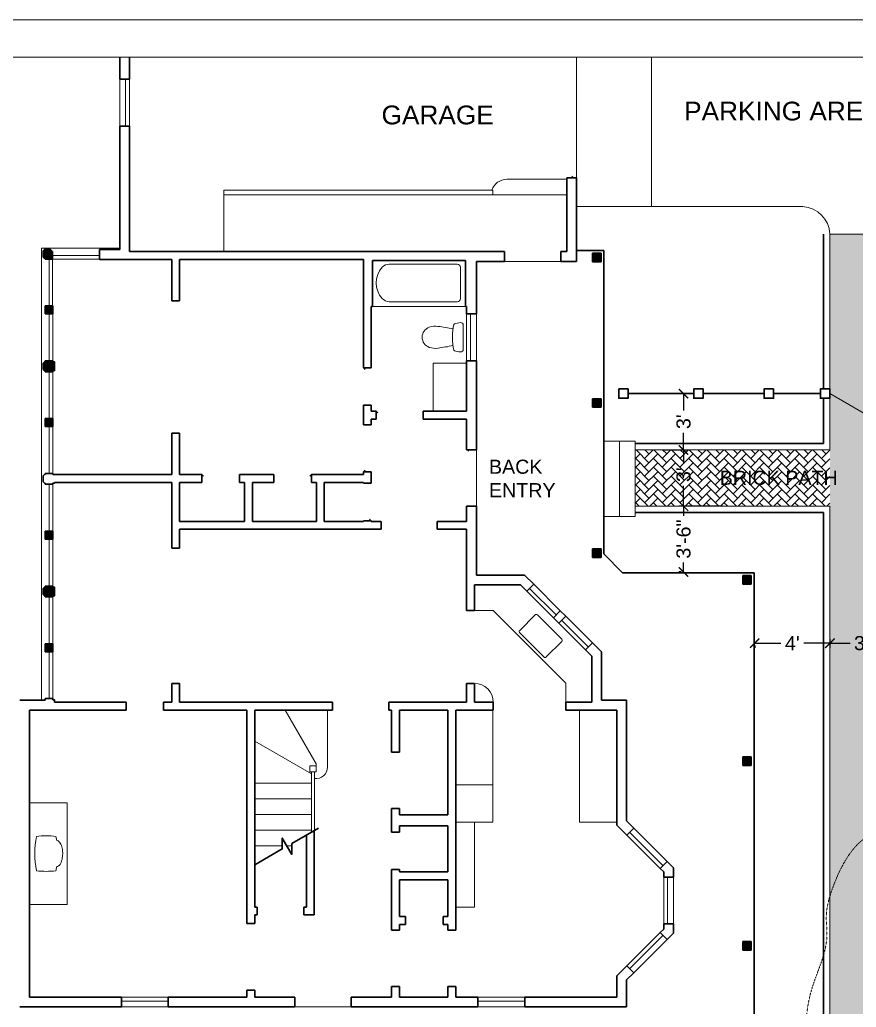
# Model space of a CAD drawing. Header units: inches. Extents: x -4969 to 16721, y 2489 to 24693.
# Drawn here: x 15643 to 16177, y 18424 to 19056 of the extents above; entities that cross this region are included whole.
import ezdxf

# ---------------------------------------------------------------- set-up
doc = ezdxf.new("R2010")
doc.units = ezdxf.units.IN
doc.header["$MEASUREMENT"] = 0
doc.linetypes.add('DASHED', pattern=[0.75, 0.5, -0.25])
doc.linetypes.add('HIDDEN2', pattern=[0.1875, 0.125, -0.0625])
doc.layers.get('0').update_dxf_attribs({"lineweight": 5})
doc.layers.add('0-NPLT', color=1, linetype='Continuous', plot=False)
for name, color, linetype, lineweight in [('1', 1, 'Continuous', 9), ('2', 6, 'Continuous', 20), ('3', 3, 'Continuous', 30), ('A-DIMSx', 7, 'Continuous', 9), ('A-FILL', 7, 'Continuous', 9), ('A-TEXT', 7, 'Continuous', 20), ('L-PLNT', 7, 'Continuous', 20)]:
    doc.layers.add(name, color=color, linetype=linetype, lineweight=lineweight)
doc.styles.get("Standard").update_dxf_attribs({"font": 'Arial.ttf'})
doc.dimstyles.get("Standard").update_dxf_attribs({"dimtxt": 3, "dimasz": 2, "dimexe": 0.03125, "dimexo": 0.0625, "dimgap": 0.03125, "dimtad": 0, "dimtoh": 1, "dimdec": 4, "dimlfac": 0.99985, "dimzin": 0, "dimdsep": 46, "dimlunit": 4, "dimtxsty": 'Standard', "dimblk": 'ARCHTICK', "dimblk1": 'ARCHTICK', "dimblk2": 'ARCHTICK', "dimcen": 0.09, "dimclrt": 256, "dimadec": 0, "dimazin": 0, "dimtfac": 1, "dimtdec": 4, "dimtofl": 0, "dimtmove": 0, "dimatfit": 3, "dimfxl": 1, "dimtolj": 1, "dimtzin": 0, "dimarcsym": 0})
pattern_1 = [(45, (14173.85073, 11172.5597), (-0.0589255654, 0.0589255654), [])]
pattern_2 = [(45, (8269.5746, 0), (4e-16, 5.65685425), [12, -4]), (135, (8272.403, 2.8284), (4e-16, 5.65685425), [12, -4])]

# ---------------------------------------------------------------- blocks, each defined once
blk = doc.blocks.new('_ArchTick')
at = {"color": 0, "linetype": 'ByBlock', "lineweight": 0, "const_width": 0.15}
blk.add_lwpolyline([(-0.5, -0.5), (0.5, 0.5)], dxfattribs=at)
blk = doc.blocks.new('*D729')
at = {"layer": 'A-DIMSx', "color": 0, "lineweight": -2, "ltscale": 0.25, "transparency": 16777216}
for p, q in [((16053.37, 18780.54), (16070.04, 18780.54)), ((16067.04, 18780.54), (16067.04, 18771.81)), ((16067.04, 18744.54), (16067.04, 18757.53)), ((16092, 18744.54), (16064.04, 18744.54))]:
    blk.add_line(p, q, dxfattribs=at)
at = {"layer": 'Defpoints', "color": 0, "ltscale": 0.25, "transparency": 16777216}
for p in [(16050.37, 18780.54), (16067.04, 18744.54), (16095, 18744.54)]:
    blk.add_point(p, dxfattribs=at)
at = {"layer": 'A-DIMSx', "color": 0, "lineweight": -2, "ltscale": 0.25, "transparency": 16777216, "xscale": 6, "yscale": 6, "zscale": 6}
for p, rotation in [((16067.04, 18780.54), 90), ((16067.04, 18744.54), 270)]:
    blk.add_blockref('_ArchTick', p, dxfattribs=dict(at, rotation=rotation))
at = {"layer": 'A-DIMSx', "ltscale": 0.25, "transparency": 16777216, "insert": (16067.04, 18764.67), "char_height": 9, "attachment_point": 5, "rotation": 90}
blk.add_mtext("\\A1;3'", dxfattribs=at)
blk = doc.blocks.new('*D727')
at = {"layer": 'A-DIMSx', "color": 0, "lineweight": -2, "ltscale": 0.25, "transparency": 16777216}
for p, q in [((16070.55, 18816.54), (16064.04, 18816.54)), ((16067.04, 18816.54), (16067.04, 18805.68)), ((16067.04, 18780.54), (16067.04, 18791.41)), ((16053.37, 18780.54), (16070.04, 18780.54))]:
    blk.add_line(p, q, dxfattribs=at)
at = {"layer": 'Defpoints', "color": 0, "ltscale": 0.25, "transparency": 16777216}
for p in [(16067.04, 18816.54), (16073.55, 18816.54), (16050.37, 18780.54)]:
    blk.add_point(p, dxfattribs=at)
at = {"layer": 'A-DIMSx', "color": 0, "lineweight": -2, "ltscale": 0.25, "transparency": 16777216, "xscale": 6, "yscale": 6, "zscale": 6}
for p, rotation in [((16067.04, 18816.54), 90), ((16067.04, 18780.54), 270)]:
    blk.add_blockref('_ArchTick', p, dxfattribs=dict(at, rotation=rotation))
at = {"layer": 'A-DIMSx', "ltscale": 0.25, "transparency": 16777216, "insert": (16067.04, 18798.54), "char_height": 9, "attachment_point": 5, "rotation": 90}
blk.add_mtext("\\A1;3'", dxfattribs=at)
blk = doc.blocks.new('*D737')
at = {"layer": 'A-DIMSx', "color": 0, "lineweight": -2, "ltscale": 0.25, "transparency": 16777216}
for p, q in [((16092, 18744.54), (16064.04, 18744.54)), ((16067.04, 18744.54), (16067.04, 18738.5)), ((16067.04, 18702.54), (16067.04, 18708.58)), ((16065.54, 18702.54), (16064.04, 18702.54))]:
    blk.add_line(p, q, dxfattribs=at)
at = {"layer": 'Defpoints', "color": 0, "ltscale": 0.25, "transparency": 16777216}
for p in [(16095, 18744.54), (16067.04, 18702.54), (16068.54, 18702.54)]:
    blk.add_point(p, dxfattribs=at)
at = {"layer": 'A-DIMSx', "color": 0, "lineweight": -2, "ltscale": 0.25, "transparency": 16777216, "xscale": 6, "yscale": 6, "zscale": 6}
for p, rotation in [((16067.04, 18744.54), 90), ((16067.04, 18702.54), 270)]:
    blk.add_blockref('_ArchTick', p, dxfattribs=dict(at, rotation=rotation))
at = {"layer": 'A-DIMSx', "ltscale": 0.25, "transparency": 16777216, "insert": (16067.04, 18723.54), "char_height": 9, "attachment_point": 5, "rotation": 90}
blk.add_mtext('\\A1;3\'-6"', dxfattribs=at)
blk = doc.blocks.new('*D739')
at = {"layer": 'A-DIMSx', "color": 0, "lineweight": -2, "ltscale": 0.25, "transparency": 16777216}
for p, q in [((16160.58, 18659.6), (16160.58, 18654)), ((16196.58, 18654.67), (16196.58, 18660)), ((16160.58, 18657), (16173.57, 18657)), ((16196.58, 18657), (16187.84, 18657))]:
    blk.add_line(p, q, dxfattribs=at)
at = {"layer": 'Defpoints', "color": 0, "ltscale": 0.25, "transparency": 16777216}
for p in [(16160.58, 18662.6), (16160.58, 18657), (16196.58, 18651.67)]:
    blk.add_point(p, dxfattribs=at)
at = {"layer": 'A-DIMSx', "color": 0, "lineweight": -2, "ltscale": 0.25, "transparency": 16777216, "xscale": 6, "yscale": 6, "zscale": 6, "rotation": 180}
blk.add_blockref('_ArchTick', (16160.58, 18657), dxfattribs=at)
at = {"layer": 'A-DIMSx', "color": 0, "lineweight": -2, "ltscale": 0.25, "transparency": 16777216, "xscale": 6, "yscale": 6, "zscale": 6}
blk.add_blockref('_ArchTick', (16196.58, 18657), dxfattribs=at)
at = {"layer": 'A-DIMSx', "ltscale": 0.25, "transparency": 16777216, "insert": (16180.71, 18657), "char_height": 9, "attachment_point": 5}
blk.add_mtext("\\A1;3'", dxfattribs=at)
blk = doc.blocks.new('*D738')
at = {"layer": 'A-DIMSx', "color": 0, "lineweight": -2, "ltscale": 0.25, "transparency": 16777216}
for p, q in [((16160.58, 18659.6), (16160.58, 18654)), ((16112.58, 18657), (16129.26, 18657)), ((16112.58, 18655.51), (16112.58, 18654)), ((16160.58, 18657), (16143.9, 18657))]:
    blk.add_line(p, q, dxfattribs=at)
at = {"layer": 'Defpoints', "color": 0, "ltscale": 0.25, "transparency": 16777216}
for p in [(16160.58, 18662.6), (16112.58, 18658.51), (16112.58, 18657)]:
    blk.add_point(p, dxfattribs=at)
at = {"layer": 'A-DIMSx', "color": 0, "lineweight": -2, "ltscale": 0.25, "transparency": 16777216, "xscale": 6, "yscale": 6, "zscale": 6, "rotation": 180}
blk.add_blockref('_ArchTick', (16112.58, 18657), dxfattribs=at)
at = {"layer": 'A-DIMSx', "color": 0, "lineweight": -2, "ltscale": 0.25, "transparency": 16777216, "xscale": 6, "yscale": 6, "zscale": 6}
blk.add_blockref('_ArchTick', (16160.58, 18657), dxfattribs=at)
at = {"layer": 'A-DIMSx', "ltscale": 0.25, "transparency": 16777216, "insert": (16136.58, 18657), "char_height": 9, "attachment_point": 5}
blk.add_mtext("\\A1;4'", dxfattribs=at)
blk = doc.blocks.new('BORDER 11X17')
at = {"layer": '0-NPLT', "lineweight": 9, "ltscale": 0.1}
blk.add_lwpolyline([(29864.74, -10461.77), (29048.74, -10461.77), (29048.74, -10989.77), (29864.74, -10989.77), (29864.74, -10461.77)], dxfattribs=at)
blk.add_lwpolyline([(29792.74, -10473.77), (29078.74, -10473.77), (29078.74, -10977.77), (29792.74, -10977.77)], close=True, dxfattribs=at)

msp = doc.modelspace()

# ---------------------------------------------------------------- hatches: boundary and pattern name
at = {"layer": '1', "ltscale": 0.25}
h = msp.add_hatch(dxfattribs=at)
h.set_pattern_fill('AR-HBONE', color=256, style=0)
h.set_pattern_definition(pattern_2)
h.paths.add_polyline_path([(16196.5869166, 18825.542813), (16196.5869166, 18831.542813), (16196.5869166, 18918.542813), (16160.5869166, 18918.542813), (16160.5869166, 18831.542813), (16160.5869166, 18825.542813), (16160.5869166, 18780.542813), (16160.5869166, 18744.542813), (16160.5869166, 18294.542813), (15866.0819205, 18294.542813), (15866.0819205, 18322.6678125), (15806.0819205, 18322.6678125), (15806.0819205, 18258.542813), (16196.5869166, 18258.542813), (16196.5869166, 18504.542813), (16197.5869166, 18504.542813), (16197.5869166, 18540.542813), (16196.5869166, 18540.542813)])
h = msp.add_hatch(dxfattribs=at)
h.set_pattern_fill('AR-HBONE', color=256, style=0)
h.set_pattern_definition(pattern_2)
h.paths.add_polyline_path([(16160.5869166, 18780.542813), (16036.0819215, 18780.542813), (16036.0819215, 18744.542813), (16160.5869166, 18744.542813)])
at = {"layer": 'A-FILL', "ltscale": 0.25}
h = msp.add_hatch(dxfattribs=at)
h.set_pattern_fill('ANSI31', color=256, scale=0.666667)
h.set_pattern_definition(pattern_1)
h.paths.add_polyline_path([(15663.8319197, 18872.5428153), (15658.8319196, 18872.5428153), (15658.8319196, 18870.0428153), (15658.8319196, 18867.5428153), (15663.8319197, 18867.5428153), (15663.8319197, 18870.0428153)])
h.paths.add_polyline_path([(15663.5819197, 18907.2928155), (15663.0819197, 18907.2928155), (15663.0819197, 18907.7928154), (15662.3319197, 18908.5428154), (15658.3319197, 18908.5428154), (15657.5819197, 18907.7928154), (15657.5819197, 18907.2928155), (15657.5819197, 18903.7928154), (15658.3319197, 18903.0428154), (15658.8319196, 18903.0428154), (15658.8319196, 18902.5428155), (15663.5819197, 18902.5428154)])
h.paths.add_polyline_path([(15664.8319198, 18834.0428151), (15664.8319198, 18836.7913325), (15663.8319197, 18836.7928151), (15663.8319197, 18837.5428151), (15658.8319196, 18837.5428151), (15658.8319196, 18836.7928151), (15658.3319197, 18836.7928151), (15657.5819197, 18836.0428151), (15657.5819197, 18834.0428151), (15657.5819197, 18832.0428151), (15658.3319197, 18831.2928151), (15658.8319196, 18831.2928151), (15658.8319196, 18830.5428151), (15663.8319197, 18830.5428151), (15663.8319197, 18831.2928151), (15664.8319198, 18831.2942977)])
h.paths.add_polyline_path([(15663.8319197, 18798.0428149), (15663.8319197, 18800.5428149), (15658.8319196, 18800.5428149), (15658.8319196, 18798.0428149), (15658.8319196, 18795.5428149), (15663.8319197, 18795.5428149)])
h.paths.add_polyline_path([(15663.8319197, 18726.0428145), (15663.8319197, 18728.5428146), (15658.8319196, 18728.5428145), (15658.8319197, 18726.0428145), (15658.8319196, 18723.5428145), (15663.8319197, 18723.5428145)])
h.paths.add_polyline_path([(15664.8319198, 18692.7913318), (15663.8319197, 18692.7928144), (15663.8319197, 18693.5428144), (15658.8319196, 18693.5428144), (15658.8319196, 18692.7928144), (15658.3319197, 18692.7928144), (15657.5819197, 18692.0428144), (15657.5819197, 18690.0428143), (15657.5819197, 18688.0428143), (15658.3319197, 18687.2928143), (15658.8319196, 18687.2928143), (15658.8319196, 18686.5428143), (15663.8319197, 18686.5428143), (15663.8319197, 18687.2928143), (15664.8319198, 18687.2942969), (15664.8319198, 18690.0428143)])
h.paths.add_polyline_path([(15663.8319197, 18656.5428142), (15658.8319196, 18656.5428142), (15658.8319196, 18654.0428142), (15658.8319196, 18651.5428141), (15663.8319197, 18651.5428141), (15663.8319197, 18654.0428142)])
h = msp.add_hatch(dxfattribs=at)
h.set_pattern_fill('ANSI31', color=256, scale=0.666667)
h.set_pattern_definition(pattern_1)
h.paths.add_polyline_path([(16110.3319219, 18350.2928126), (16104.8319219, 18350.2928126), (16104.8319219, 18344.7928126), (16110.3319219, 18344.7928126)])
h.paths.add_polyline_path([(16110.3319219, 18466.2928132), (16104.8319219, 18466.2928132), (16104.8319219, 18460.7928132), (16110.3319219, 18460.7928132)])
h.paths.add_polyline_path([(16110.3319219, 18700.2928153), (16104.8319219, 18700.2928153), (16104.8319219, 18694.7928152), (16110.3319219, 18694.7928152)])
h.paths.add_polyline_path([(16110.3319219, 18584.2928147), (16104.8319219, 18584.2928147), (16104.8319219, 18578.7928147), (16110.3319219, 18578.7928147)])
h.paths.add_polyline_path([(16014.3319214, 18717.2928145), (16008.8319214, 18717.2928145), (16008.8319214, 18711.7928144), (16014.3319214, 18711.7928144)])
h.paths.add_polyline_path([(16014.3319214, 18906.2928154), (16008.8319214, 18906.2928154), (16008.8319214, 18900.7928154), (16014.3319214, 18900.7928154)])
h.paths.add_polyline_path([(16014.3319214, 18813.2928149), (16008.8319214, 18813.2928149), (16008.8319214, 18807.7928149), (16014.3319214, 18807.7928149)])

# ---------------------------------------------------------------- linework, layer by layer
at = {"layer": '0-NPLT', "lineweight": 9, "ltscale": 0.1}
msp.add_lwpolyline([(16577.3246808, 19031.5008975), (15149.3246808, 19031.5008975), (15149.3246808, 18023.5008975), (16577.3246808, 18023.5008975)], close=True, dxfattribs=at)
at = {"layer": '1', "ltscale": 0.1}
for p, q in [((15998.5819213, 18954.5428157), (15998.5819213, 19031.5008975)), ((16046.5819213, 18936.1353412), (16046.5819213, 19031.5008975)), ((15706.5819199, 18987.5428158), (15706.5819199, 19017.542816)), ((15710.3060093, 18987.5428158), (15710.3060093, 19017.542816)), ((15712.8319199, 18987.5428158), (15712.8319199, 19017.542816)), ((15954.0819211, 18953.5428156), (15992.3319213, 18953.5428156)), ((15773.0819202, 18946.5428156), (15773.0819202, 18907.2928154)), ((15773.0819202, 18946.5428156), (15945.0819211, 18946.5428156)), ((15773.0819202, 18943.5428156), (15939.0819211, 18943.5428156)), ((15773.0819202, 18943.5428156), (15939.0819211, 18943.5428156)), ((15929.081921, 18943.5428156), (15992.3319213, 18943.5428156)), ((15945.0819211, 18946.5428156), (15945.0819211, 18943.5428156)), ((15656.5819196, 18869.0428153), (15656.5819197, 18909.5428154)), ((15706.5819199, 18909.5428155), (15656.5819197, 18909.5428154)), ((15693.5819198, 18904.8187261), (15663.5819197, 18904.8187261)), ((15661.306009, 18872.5428153), (15661.3060091, 18902.5428154)), ((15693.5819198, 18902.5428155), (15663.5819197, 18902.5428154)), ((15663.5819197, 18902.5428154), (15663.5819197, 18872.5428153)), ((15988.5819213, 18901.0428154), (15952.5819211, 18901.0428154)), ((15656.5819196, 18870.0428153), (15656.5819197, 18834.0428151)), ((15661.306009, 18867.5428153), (15661.3060091, 18837.5428151)), ((15663.8319197, 18867.5428153), (15663.8319197, 18837.5428151)), ((15656.5819196, 18798.0428149), (15656.5819197, 18834.0428151)), ((15661.306009, 18800.5428149), (15661.3060091, 18830.5428151)), ((15663.8319197, 18800.5428149), (15663.8319197, 18830.5428151)), ((15656.5819196, 18798.0428149), (15656.5819197, 18762.0428147)), ((15661.306009, 18795.5428149), (15661.3060091, 18765.5428147)), ((15663.8319197, 18795.5428149), (15663.8319197, 18765.5428147)), ((15934.581921, 18780.5428148), (15934.5819211, 18744.5428146)), ((15656.5819196, 18726.0428145), (15656.5819196, 18762.0428147)), ((15661.306009, 18728.5428145), (15661.306009, 18758.5428147)), ((15663.8319197, 18728.5428145), (15663.8319197, 18758.5428147)), ((15656.5819196, 18726.0428145), (15656.5819197, 18690.0428143)), ((15661.306009, 18723.5428145), (15661.3060091, 18693.5428144)), ((15663.8319197, 18723.5428145), (15663.8319197, 18693.5428144)), ((15656.5819196, 18654.0428142), (15656.5819197, 18690.0428143)), ((15661.306009, 18656.5428142), (15661.3060091, 18686.5428143)), ((15663.8319197, 18656.5428142), (15663.8319197, 18686.5428143)), ((15656.5819196, 18654.0428141), (15656.5819197, 18620.542814)), ((15661.306009, 18651.5428141), (15661.3060091, 18621.542814)), ((15663.8319197, 18651.5428141), (15663.8319197, 18621.542814)), ((15672.8319197, 18555.0428137), (15648.8319196, 18555.0428137)), ((15672.8319197, 18522.5428135), (15672.8319197, 18555.0428137)), ((16056.4606013, 18517.4925609), (16035.2473978, 18538.7057645)), ((16052.0411839, 18513.0731435), (16030.8279803, 18534.2863471)), ((16053.8272724, 18514.8592321), (16032.6140689, 18536.0724356)), ((15672.8319197, 18522.5428135), (15672.8319197, 18490.0428133)), ((16054.3319216, 18507.5428134), (16054.3319216, 18477.5428133)), ((16056.8578323, 18507.5428134), (16056.8578323, 18477.5428133)), ((16060.5819217, 18507.5428134), (16060.5819217, 18477.5428133)), ((15672.8319197, 18490.0428133), (15648.8319196, 18490.0428133)), ((16052.0411839, 18472.0124832), (16030.8279803, 18450.7992796)), ((16053.8272724, 18470.2263946), (16032.6140689, 18449.0131911)), ((16056.4606013, 18467.5930657), (16035.2473978, 18446.3798622)), ((15707.5819199, 18430.792813), (15737.58192, 18430.792813)), ((15935.581921, 18430.792813), (15965.5819212, 18430.792813)), ((15707.5819199, 18424.542813), (15737.5819201, 18424.542813)), ((15935.581921, 18424.542813), (15965.5819212, 18424.542813))]:
    msp.add_line(p, q, dxfattribs=at)
at = {"layer": '1'}
for p, q in [((15996.5819213, 18954.5428157), (15995.5212612, 18955.6034758)), ((16160.5869166, 18819.542813), (16160.5869166, 18918.542813)), ((15862.3319207, 18833.042815), (15863.3925808, 18831.9821549)), ((16160.5869166, 18813.542813), (16160.5869166, 18780.542813)), ((15870.5819207, 18805.2928149), (15871.6425809, 18804.2321547)), ((16036.0819215, 18780.542813), (16160.5869166, 18780.542813)), ((15862.3319207, 18766.5428147), (15863.3925808, 18767.6034749)), ((15759.0819202, 18764.7928147), (15760.1425803, 18763.7321545)), ((15829.0819205, 18764.7928147), (15828.0212603, 18763.7321545)), ((16036.0819215, 18744.542813), (16160.5869166, 18744.542813)), ((16160.5869166, 18744.542813), (16160.5869166, 18294.542813)), ((15867.3319207, 18735.2928146), (15866.2712605, 18736.3534747)), ((15983.8089505, 18673.3053774), (15966.8383877, 18690.2759402)), ((15985.5950391, 18675.0914659), (15968.6244762, 18692.0620288)), ((15988.2283679, 18677.7247948), (15971.2578051, 18694.6953576)), ((15972.1416886, 18675.0731443), (15962.2421936, 18665.1736494)), ((15973.5578509, 18675.0711956), (15989.1103026, 18659.5187438)), ((16006.1011358, 18654.5853692), (15989.130573, 18671.555932)), ((16008.7344647, 18657.218698), (15991.7639018, 18674.1892609)), ((16004.3150473, 18652.7992806), (15987.3444844, 18669.7698435)), ((15977.9049203, 18648.096709), (15962.1358161, 18663.8658133)), ((15989.1122514, 18658.1025815), (15979.2127564, 18648.2030865)), ((15832.0819205, 18579.8572021), (15812.2005107, 18614.292814)), ((15839.3245612, 18577.7048853), (15839.3245612, 18614.292814)), ((15945.0819211, 18614.292814), (15945.0819211, 18566.5428137)), ((16000.5819214, 18542.5428136), (16000.5819214, 18614.292814)), ((15829.0819205, 18573.4622446), (15792.8319203, 18594.3911919)), ((15832.0819205, 18578.7048853), (15832.0819205, 18579.8572021)), ((15829.0819205, 18574.7048852), (15829.0819205, 18536.3868666)), ((15831.0819205, 18574.7048852), (15831.0819205, 18537.5415671)), ((15829.0819205, 18567.4622445), (15792.8319203, 18567.4622445)), ((15945.0819211, 18566.5428137), (15921.081921, 18566.5428137)), ((15945.0819211, 18566.5428137), (15945.0819211, 18542.5428136)), ((15829.0819205, 18557.4622445), (15792.8319203, 18557.4622445)), ((15829.0819205, 18547.4622444), (15792.8319203, 18547.4622444)), ((15945.0819211, 18542.5428136), (15921.081921, 18542.5428136)), ((15933.331921, 18542.2928136), (15933.331921, 18488.2928133)), ((16024.5819215, 18542.5428136), (16000.5819214, 18542.5428136)), ((15792.8319203, 18537.4622444), (15829.0819205, 18537.4622444)), ((15792.8319203, 18527.4622443), (15810.4731181, 18527.4622443)), ((15813.3092347, 18527.4622443), (15816.4731181, 18527.4622443)), ((15921.331921, 18488.2928133), (15933.331921, 18488.2928133)), ((15737.58192, 18428.2669024), (15707.5819199, 18428.2669024)), ((15935.581921, 18428.2669024), (15965.5819212, 18428.2669024))]:
    msp.add_line(p, q, dxfattribs=at)
at = {"layer": '1', "linetype": 'Continuous'}
for p, q in [((15922.331921, 18899.2928154), (15878.8056526, 18899.2928154)), ((15924.331921, 18877.2928153), (15924.331921, 18897.2928154)), ((15922.331921, 18875.2928153), (15878.8056526, 18875.2928153)), ((15868.0819207, 18872.2928152), (15927.581921, 18872.2928152)), ((15928.331921, 18867.5428152), (15928.331921, 18837.5428151)), ((15930.8578317, 18867.5428152), (15930.8578317, 18837.5428151)), ((15934.581921, 18867.5428152), (15934.581921, 18837.5428151)), ((15926.1567642, 18852.5428151), (15926.1567642, 18860.3385758)), ((15919.1878266, 18853.054658), (15919.1878266, 18852.5428151)), ((15919.1878266, 18852.0309723), (15919.1878266, 18852.5428151)), ((15926.1567642, 18852.5428151), (15926.1567642, 18844.7470545)), ((15906.8319209, 18805.2928149), (15906.8319209, 18836.0428151)), ((15927.831921, 18836.0428151), (15906.8319209, 18836.0428151))]:
    msp.add_line(p, q, dxfattribs=at)
at = {"layer": '1', "linetype": 'DASHED'}
msp.add_line((15926.156763, 18852.5428151), (15926.1567642, 18852.5428151), dxfattribs=at)
msp.add_line((15926.156763, 18852.5428151), (15926.1567642, 18852.5428151), dxfattribs=at)
at = {"layer": '1', "lineweight": 5, "ltscale": 0.1}
msp.add_line((15929.6309591, 18779.7928148), (15928.331921, 18780.5428148), dxfattribs=at)
at = {"layer": '1'}
msp.add_lwpolyline([(15991.8319213, 18619.292814), (15991.8319213, 18631.3412809), (15945.3803879, 18677.7928143), (15933.331921, 18677.7928143)], dxfattribs=at)
at = {"layer": '1', "ltscale": 0.25}
msp.add_lwpolyline([(15828.0819205, 18578.7048853), (15828.0819205, 18574.7048852), (15832.0819205, 18574.7048852), (15832.0819205, 18578.7048853), (15828.0819205, 18578.7048853)], dxfattribs=at)
at = {"layer": '1', "ltscale": 0.1}
msp.add_arc((15954.0819211, 18943.5428156), 10.0000001, 90, 162.5423968762, dxfattribs=at)
at = {"layer": '1', "linetype": 'Continuous'}
for centre, radius, start, end in [((15878.8056526, 18893.2928153), 6, 90, 137.6014788786), ((15922.331921, 18897.2928154), 2, 0, 90), ((15885.3768316, 18887.2928153), 14.8983367, 137.6014788786, 222.3985211214), ((15878.8056526, 18881.2928153), 6, 222.3985211214, 270), ((15922.331921, 18877.2928153), 2, 270, 0), ((15950.6858496, 18853.054658), 31.498023, 165.9244870317, 180), ((15920.7063781, 18860.5713612), 0.5905879, 105.2786406663, 165.9244871775), ((15927.8133839, 18834.5544206), 27.5607701, 97.1436162679, 105.2786408616), ((15924.5818631, 18860.3385758), 1.5749011, 0, 97.1436162679), ((15906.7067335, 18852.5428151), 6.8114475, 109.1117321372, 180), ((15908.3438923, 18847.8181117), 11.8117586, 81.7461362723, 109.1117321372), ((15881.7781059, 18664.6840378), 196.8626436, 78.934929644, 81.7461362723), ((15906.7067335, 18852.5428151), 6.8114475, 180, 250.8882678628), ((15950.6858496, 18852.0309723), 31.498023, 180, 194.0755129683), ((15908.3438923, 18857.2675186), 11.8117586, 250.8882678628, 278.2538637277), ((15881.7781059, 19040.4015925), 196.8626436, 278.2538637277, 281.065070356), ((15920.706378, 18844.5142691), 0.5905879, 194.0755128225, 254.7213593341), ((15927.8133839, 18870.5312096), 27.5607701, 254.7213591384, 262.8563837321), ((15924.5818631, 18844.7470545), 1.5749011, 262.8563837321, 0)]:
    msp.add_arc(centre, radius, start, end, dxfattribs=at)
at = {"layer": '1'}
for centre, radius, start, end in [((15972.848977, 18674.4961122), 0.9128105, 39.0511560685, 140.7911576904), ((15962.6835767, 18664.4795036), 0.8225919, 122.4508569858, 228.248903926), ((15988.5352192, 18658.80987), 0.9128105, 309.2088423096, 50.9488439315), ((15978.5186106, 18648.6444696), 0.8225919, 221.7510960741, 327.5491430142), ((15933.331921, 18619.292814), 12.0000001, 0, 90), ((15832.0819205, 18577.7048853), 7.2426407, 262.0637504855, 0)]:
    msp.add_arc(centre, radius, start, end, dxfattribs=at)
at = {"layer": '2'}
for p, q in [((15998.5819213, 18936.1353412), (16143.3262653, 18936.1353412)), ((16196.5869166, 18918.542813), (16160.5869166, 18918.542813)), ((16016.0819214, 18786.0428148), (16036.0819215, 18786.0428148)), ((16026.0819215, 18786.0428148), (16026.0819215, 18738.0428146)), ((16036.0819215, 18786.0428148), (16036.0819215, 18738.0428146)), ((16036.0819215, 18738.0428146), (16016.0819214, 18738.0428146))]:
    msp.add_line(p, q, dxfattribs=at)
at = {"layer": '2', "ltscale": 0.25}
msp.add_line((16160.5869166, 18816.542813), (16191.7638311, 18798.542813), dxfattribs=at)
at = {"layer": '2', "ltscale": 0.1}
msp.add_line((15818.5819204, 18424.542813), (15854.5819206, 18424.542813), dxfattribs=at)
at = {"layer": '2'}
for centre, radius, start, end in [((16142.1419171, 18917.7095536), 18.4638113, 2.5865984137, 86.3222774796), ((15713.2508253, 18522.5228285), 61.0000003, 169.6111421846, 190.3888578154), ((15659.469575, 18481.7628471), 52.1322216, 83.1489854188, 96.8510145812), ((15605.6883247, 18522.5228285), 61.0000003, 8.118908619, 10.3888578154), ((15605.6883247, 18522.5228285), 61.0000003, 349.6111421846, 351.9292502592), ((15659.469575, 18562.8991307), 51.7513023, 263.0983136125, 276.9016863875)]:
    msp.add_arc(centre, radius, start, end, dxfattribs=at)
msp.add_open_spline([(15666.0841481, 18513.958685), (15666.0943681, 18513.9627364), (15666.104588, 18513.9667879), (15666.1148079, 18513.9708393), (15666.561296, 18514.1478375), (15667.5774998, 18514.5506842), (15669.1084406, 18516.534347), (15669.7735035, 18519.2653556), (15670.1204508, 18522.3641661), (15669.9383432, 18525.3868772), (15669.1092697, 18528.3411933), (15667.6585127, 18530.5870434), (15666.445458, 18531.0094155), (15666.1148079, 18531.1245442), (15666.1021814, 18531.1289406), (15666.0895549, 18531.133337), (15666.0769284, 18531.1377334)], degree=3, knots=[-0.0325154552, -0.0325154552, -0.0325154552, -0.0325154552, 0, 0, 0, 1.4205335112, 3.2331247536, 7.2145868622, 9.7019638838, 12.596584936, 16.2032530219, 18.9713692984, 20.0086236618, 20.0086236618, 20.0086236618, 20.0482332581, 20.0482332581, 20.0482332581, 20.0482332581], dxfattribs=at)
at = {"layer": '3'}
for p, q in [((15706.5819199, 19017.542816), (15706.5819199, 19031.5008975)), ((15712.8319199, 19017.542816), (15712.8319199, 19031.5008975)), ((15712.8319199, 19017.542816), (15706.5819199, 19017.542816)), ((15706.5819199, 18908.5428155), (15706.5819199, 18987.5428158)), ((15712.8319199, 18987.5428158), (15706.5819199, 18987.5428158)), ((15712.8319199, 18907.2928154), (15712.8319199, 18987.5428158)), ((15992.3319213, 18954.5428157), (15992.3319213, 18907.2928154)), ((15992.3319213, 18954.5428157), (15998.5819213, 18954.5428157)), ((15998.5819213, 18954.5428157), (15998.5819213, 18901.0428154)), ((15663.5819197, 18907.2928155), (15663.0819197, 18907.2928155)), ((15663.5819197, 18902.5428154), (15663.5819197, 18907.2928155)), ((15693.5819198, 18902.2928154), (15693.5819198, 18908.5428155)), ((15693.5819198, 18908.5428155), (15706.5819199, 18908.5428155)), ((15712.8319199, 18907.2928154), (15952.5819211, 18907.2928154)), ((15952.5819211, 18907.2928155), (15952.5819211, 18901.0428154)), ((15988.5819213, 18907.2928154), (15988.5819213, 18901.0428154)), ((15992.3319213, 18907.2928154), (15988.5819213, 18907.2928154)), ((16016.0819214, 18908.0428154), (15998.5819213, 18908.0428154)), ((16008.8319214, 18906.2928154), (16008.8319214, 18900.7928154)), ((16014.3319214, 18906.2928154), (16008.8319214, 18906.2928154)), ((16014.3319214, 18906.2928154), (16014.3319214, 18900.7928154)), ((16016.0819214, 18908.0428154), (16016.0819214, 18714.0428136)), ((15658.8319196, 18902.5428154), (15658.8319196, 18903.0428154)), ((15663.5819197, 18902.5428154), (15658.8319196, 18902.5428155)), ((15693.5819198, 18902.2928154), (15739.8319201, 18902.2928154)), ((15739.8319201, 18902.2928154), (15739.8319201, 18875.7928153)), ((15744.8319201, 18902.2928154), (15744.8319201, 18875.7928153)), ((15744.8319201, 18902.2928154), (15862.3319207, 18902.2928154)), ((15862.3319207, 18902.2928154), (15862.3319207, 18833.042815)), ((15868.0819207, 18901.5428154), (15927.581921, 18901.5428154)), ((15868.0819207, 18901.5428154), (15868.0819207, 18872.2928152)), ((15927.581921, 18901.5428154), (15927.581921, 18872.2928152)), ((15934.581921, 18901.0428154), (15934.581921, 18867.5428152)), ((15934.581921, 18901.0428154), (15952.5819211, 18901.0428154)), ((15988.5819213, 18901.0428154), (15998.5819213, 18901.0428154)), ((16008.8319214, 18900.7928154), (16014.3319214, 18900.7928154)), ((15739.8319201, 18875.7928153), (15744.8319201, 18875.7928153)), ((15663.8319197, 18872.5428153), (15658.8319196, 18872.5428153)), ((15658.8319196, 18872.5428153), (15658.8319196, 18870.0428153)), ((15658.8319196, 18867.5428153), (15658.8319196, 18870.0428153)), ((15663.8319197, 18867.5428153), (15658.8319196, 18867.5428153)), ((15663.8319197, 18872.5428153), (15663.8319197, 18870.0428153)), ((15663.8319197, 18867.5428153), (15663.8319197, 18870.0428153)), ((15867.3319207, 18872.2928152), (15867.3319207, 18833.042815)), ((15868.0819207, 18872.2928152), (15867.3319207, 18872.2928152)), ((15927.581921, 18872.2928152), (15928.331921, 18872.2928152)), ((15928.331921, 18872.2928152), (15928.331921, 18867.5428152)), ((15928.331921, 18867.5428152), (15934.581921, 18867.5428152)), ((15663.8319197, 18837.5428151), (15658.8319196, 18837.5428151)), ((15658.8319196, 18837.5428151), (15658.8319196, 18836.7928151)), ((15663.8319197, 18837.5428151), (15663.8319197, 18836.7928151)), ((15928.331921, 18837.5428151), (15928.331921, 18805.2928149)), ((15928.331921, 18837.5428151), (15934.581921, 18837.5428151)), ((15934.581921, 18837.5428151), (15934.581921, 18780.5428148)), ((15658.8319196, 18830.5428151), (15658.8319196, 18831.2928151)), ((15663.8319197, 18830.5428151), (15658.8319196, 18830.5428151)), ((15663.8319197, 18830.5428151), (15663.8319197, 18831.2928151)), ((15867.3319207, 18833.042815), (15862.3319207, 18833.042815)), ((16008.8319214, 18813.2928149), (16008.8319214, 18807.7928149)), ((16014.3319214, 18813.2928149), (16008.8319214, 18813.2928149)), ((16014.3319214, 18813.2928149), (16014.3319214, 18807.7928149)), ((15867.3319207, 18809.0428149), (15862.3319207, 18809.0428149)), ((15862.3319207, 18796.5428149), (15862.3319207, 18809.0428149)), ((15867.3319207, 18805.2928149), (15867.3319207, 18809.0428149)), ((15867.3319207, 18805.2928149), (15870.5819207, 18805.2928149)), ((15870.5819207, 18800.2928149), (15870.5819207, 18805.2928149)), ((15900.5819209, 18800.2928149), (15900.5819209, 18805.2928149)), ((15900.5819209, 18805.2928149), (15928.331921, 18805.2928149)), ((16008.8319214, 18807.7928149), (16014.3319214, 18807.7928149)), ((15663.8319197, 18800.5428149), (15658.8319196, 18800.5428149)), ((15658.8319196, 18800.5428149), (15658.8319196, 18798.0428149)), ((15658.8319196, 18795.5428149), (15658.8319196, 18798.0428149)), ((15663.8319197, 18800.5428149), (15663.8319197, 18798.0428149)), ((15663.8319197, 18795.5428149), (15663.8319197, 18798.0428149)), ((15867.3319207, 18800.2928149), (15870.5819207, 18800.2928149)), ((15867.3319207, 18796.5428149), (15867.3319207, 18800.2928149)), ((15900.5819209, 18800.2928149), (15928.331921, 18800.2928149)), ((15928.331921, 18800.2928149), (15928.331921, 18780.5428148)), ((15663.8319197, 18795.5428149), (15658.8319196, 18795.5428149)), ((15739.8319201, 18791.2928148), (15739.8319201, 18764.7928147)), ((15739.8319201, 18791.2928148), (15744.8319201, 18791.2928148)), ((15744.8319201, 18791.2928148), (15744.8319201, 18764.7928147)), ((15867.3319207, 18796.5428149), (15862.3319207, 18796.5428149)), ((15928.331921, 18780.5428148), (15934.581921, 18780.5428148)), ((15867.3319207, 18766.5428147), (15862.3319207, 18766.5428147)), ((15862.3319207, 18766.5428147), (15862.3319207, 18764.7928147)), ((15867.3319207, 18766.5428147), (15867.3319207, 18759.2928147)), ((15663.8319197, 18765.5428147), (15658.8319196, 18765.5428147)), ((15658.8319196, 18765.5428147), (15658.8319196, 18764.7928147)), ((15663.8319197, 18765.5428147), (15663.8319197, 18764.7928147)), ((15664.8319197, 18764.7913321), (15739.8319201, 18764.7928147)), ((15664.8319197, 18759.7928147), (15739.8319201, 18759.7928147)), ((15739.8319201, 18759.7928147), (15739.8319201, 18717.7928145)), ((15744.8319201, 18764.7928147), (15759.0819202, 18764.7928147)), ((15744.8319201, 18759.7928147), (15744.8319201, 18734.7928146)), ((15744.8319201, 18759.7928147), (15759.0819202, 18759.7928147)), ((15759.0819202, 18759.7928147), (15759.0819202, 18764.7928147)), ((15783.0819203, 18759.7928147), (15783.0819203, 18764.7928147)), ((15783.0819203, 18764.7928147), (15805.0819204, 18764.7928147)), ((15783.0819203, 18759.7928147), (15786.3319203, 18759.7928147)), ((15786.3319203, 18734.7928146), (15786.3319203, 18759.7928147)), ((15791.3319203, 18734.7928146), (15791.3319203, 18759.7928147)), ((15791.3319203, 18759.7928147), (15805.0819204, 18759.7928147)), ((15805.0819204, 18759.7928147), (15805.0819204, 18764.7928147)), ((15829.0819205, 18764.7928147), (15862.3319207, 18764.7928147)), ((15829.0819205, 18759.7928147), (15829.0819205, 18764.7928147)), ((15829.0819205, 18759.7928147), (15832.3319205, 18759.7928147)), ((15832.3319205, 18734.7928146), (15832.3319205, 18759.7928147)), ((15837.3319205, 18734.7928146), (15837.3319205, 18759.7928147)), ((15837.3319205, 18759.7928147), (15862.3319207, 18759.7928147)), ((15862.3319207, 18759.7928147), (15862.3319207, 18759.2928147)), ((15658.8319196, 18758.5428147), (15658.8319196, 18759.2928147)), ((15663.8319197, 18758.5428147), (15658.8319196, 18758.5428147)), ((15663.8319196, 18758.5428147), (15663.8319196, 18759.2928147)), ((15862.3319207, 18759.2928147), (15867.3319207, 18759.2928147)), ((15928.3319209, 18744.5428146), (15934.581921, 18744.5428146)), ((15928.331921, 18744.5428146), (15928.331921, 18734.7928146)), ((15934.581921, 18744.5428146), (15934.581921, 18700.5428144)), ((15744.8319201, 18734.7928146), (15786.3319203, 18734.7928146)), ((15791.3319203, 18734.7928146), (15832.3319205, 18734.7928146)), ((15837.3319205, 18734.7928146), (15862.3319207, 18734.7928146)), ((15862.3319207, 18734.7928146), (15862.3319207, 18735.2928146)), ((15862.3319207, 18735.2928146), (15867.3319207, 18735.2928146)), ((15867.3319207, 18735.2928146), (15867.3319207, 18734.7928146)), ((15867.3319207, 18734.7928146), (15873.5819207, 18734.7928146)), ((15873.5819207, 18734.7928146), (15873.5819207, 18729.7928145)), ((15909.5819209, 18734.7928146), (15928.331921, 18734.7928146)), ((15909.5819209, 18734.7928146), (15909.5819209, 18729.7928145)), ((15663.8319197, 18728.5428146), (15658.8319196, 18728.5428145)), ((15658.8319196, 18728.5428145), (15658.8319197, 18726.0428145)), ((15663.8319197, 18728.5428146), (15663.8319197, 18726.0428145)), ((15744.8319201, 18729.7928145), (15744.8319201, 18717.7928145)), ((15744.8319201, 18729.7928145), (15873.5819207, 18729.7928145)), ((15909.5819209, 18729.7928145), (15928.331921, 18729.7928145)), ((15928.331921, 18729.7928145), (15928.331921, 18677.7928143)), ((15658.8319196, 18723.5428145), (15658.8319196, 18726.0428145)), ((15663.8319197, 18723.5428145), (15658.8319196, 18723.5428145)), ((15663.8319197, 18723.5428145), (15663.8319197, 18726.0428145)), ((15744.8319201, 18717.7928145), (15739.8319201, 18717.7928145)), ((16008.8319214, 18717.2928145), (16008.8319214, 18711.7928144)), ((16014.3319214, 18717.2928145), (16008.8319214, 18717.2928145)), ((16014.3319214, 18717.2928145), (16014.3319214, 18711.7928144)), ((16008.8319214, 18711.7928144), (16014.3319214, 18711.7928144)), ((16016.0819214, 18714.0428136), (16028.0819206, 18702.0428144)), ((15965.4103483, 18700.5428144), (15934.581921, 18700.5428144)), ((15965.4103483, 18700.5428144), (15971.2578051, 18694.6953576)), ((16112.0819219, 18702.0428144), (16028.0819206, 18702.0428144)), ((16104.8319219, 18700.2928153), (16104.8319219, 18694.7928152)), ((16110.3319219, 18700.2928153), (16104.8319219, 18700.2928153)), ((16110.3319219, 18700.2928153), (16110.3319219, 18694.7928152)), ((16112.0819219, 18702.0428144), (16112.0819219, 18343.0428135)), ((15663.8319197, 18693.5428144), (15658.8319196, 18693.5428144)), ((15658.8319196, 18693.5428144), (15658.8319196, 18692.7928144)), ((15663.8319197, 18693.5428144), (15663.8319197, 18692.7928144)), ((15962.8215135, 18694.2928144), (15933.331921, 18694.2928144)), ((15933.331921, 18694.2928144), (15933.331921, 18677.7928143)), ((15966.8383877, 18690.2759402), (15962.8215135, 18694.2928144)), ((15966.8383877, 18690.2759402), (15971.2578051, 18694.6953576)), ((16104.8319219, 18694.7928152), (16110.3319219, 18694.7928152)), ((15658.8319196, 18686.5428143), (15658.8319196, 18687.2928143)), ((15663.8319197, 18686.5428143), (15658.8319196, 18686.5428143)), ((15663.8319197, 18686.5428143), (15663.8319197, 18687.2928143)), ((15933.331921, 18677.7928143), (15928.331921, 18677.7928143)), ((15983.8089505, 18673.3053774), (15988.2283679, 18677.7247948)), ((15991.7639018, 18674.1892609), (15988.2283679, 18677.7247948)), ((15987.3444844, 18669.7698435), (15983.8089505, 18673.3053774)), ((15987.3444844, 18669.7698435), (15991.7639018, 18674.1892609)), ((15663.8319197, 18656.5428142), (15658.8319196, 18656.5428142)), ((15658.8319196, 18656.5428142), (15658.8319196, 18654.0428142)), ((15658.8319196, 18651.5428141), (15658.8319196, 18654.0428142)), ((15663.8319197, 18656.5428142), (15663.8319197, 18654.0428142)), ((15663.8319197, 18651.5428141), (15663.8319197, 18654.0428142)), ((16004.3150473, 18652.7992806), (16008.7344647, 18657.218698)), ((16008.3319214, 18648.7824065), (16004.3150473, 18652.7992806)), ((16014.5819214, 18651.3712413), (16008.7344647, 18657.218698)), ((15663.8319197, 18651.5428141), (15658.8319196, 18651.5428141)), ((16008.3319214, 18648.7824065), (16008.3319214, 18619.292814)), ((16014.5819214, 18651.3712413), (16014.5819214, 18620.542814)), ((15739.8319201, 18631.292814), (15739.8319201, 18619.292814)), ((15744.8319201, 18631.292814), (15739.8319201, 18631.292814)), ((15744.8319201, 18631.292814), (15744.8319201, 18619.292814)), ((15928.331921, 18631.292814), (15928.331921, 18619.292814)), ((15933.331921, 18631.292814), (15928.331921, 18631.292814)), ((15933.331921, 18631.292814), (15933.331921, 18619.292814)), ((15663.8319197, 18621.542814), (15658.8319196, 18621.542814)), ((15658.8319196, 18621.542814), (15658.8319196, 18620.542814)), ((15663.8319197, 18621.542814), (15663.8319197, 18620.792814)), ((15642.5819196, 18620.542814), (15658.8319196, 18620.542814)), ((15664.8319198, 18619.292814), (15710.5814465, 18619.292814)), ((15710.5814465, 18619.292814), (15710.5814465, 18614.292814)), ((15734.5814466, 18619.292814), (15739.8319201, 18619.292814)), ((15734.5814466, 18619.292814), (15734.5814466, 18614.292814)), ((15744.8319201, 18619.292814), (15842.5819206, 18619.292814)), ((15842.5819206, 18614.292814), (15842.5819206, 18619.292814)), ((15878.5819208, 18619.292814), (15878.5819207, 18614.292814)), ((15878.5819208, 18619.292814), (15928.331921, 18619.292814)), ((15933.331921, 18619.292814), (15945.3319211, 18619.292814)), ((15945.3319211, 18619.292814), (15945.3319211, 18614.292814)), ((15991.8319213, 18619.292814), (16008.3319214, 18619.292814)), ((15991.8319213, 18619.292814), (15991.8319213, 18614.292814)), ((16014.5819214, 18620.542814), (16030.5819215, 18620.542814)), ((16030.5819215, 18543.3712407), (16030.5819215, 18620.542814)), ((15648.8319196, 18614.292814), (15648.8319196, 18430.792813)), ((15710.5814465, 18614.292814), (15648.8319196, 18614.292814)), ((15734.5814466, 18614.292814), (15787.8319203, 18614.292814)), ((15787.8319203, 18477.7928133), (15787.8319203, 18614.292814)), ((15792.8319203, 18488.2928133), (15792.8319203, 18614.292814)), ((15792.8319203, 18614.292814), (15842.5819206, 18614.292814)), ((15878.5819207, 18614.292814), (15880.3319208, 18614.292814)), ((15880.3319208, 18587.2928138), (15880.3319208, 18614.292814)), ((15916.3319209, 18614.292814), (15885.3319208, 18614.292814)), ((15885.3319208, 18614.292814), (15885.3319208, 18587.2928138)), ((15916.3319209, 18614.292814), (15885.3319208, 18614.292814)), ((15916.3319209, 18614.292814), (15916.3319209, 18547.2928136)), ((15921.331921, 18614.292814), (15921.331921, 18473.5428132)), ((15921.331921, 18614.292814), (15945.3319211, 18614.292814)), ((16024.3319215, 18614.292814), (15991.8319213, 18614.292814)), ((16024.3319215, 18540.7824059), (16024.3319215, 18614.292814)), ((15880.3319208, 18587.2928138), (15885.3319208, 18587.2928138)), ((16104.8319219, 18584.2928147), (16104.8319219, 18578.7928147)), ((16110.3319219, 18584.2928147), (16104.8319219, 18584.2928147)), ((16110.3319219, 18584.2928147), (16110.3319219, 18578.7928147)), ((16104.8319219, 18578.7928147), (16110.3319219, 18578.7928147)), ((15880.3319208, 18536.2928136), (15880.3319208, 18551.2928136)), ((15880.3319208, 18551.2928136), (15885.3319208, 18551.2928136)), ((15885.3319208, 18551.2928136), (15885.3319208, 18547.2928136)), ((15885.3319208, 18547.2928136), (15916.3319209, 18547.2928136)), ((15916.3319209, 18540.2928136), (15885.3319208, 18540.2928136)), ((15885.3319208, 18540.2928136), (15885.3319208, 18536.2928136)), ((15916.3319209, 18540.2928136), (15916.3319209, 18510.7928134)), ((16024.3319215, 18540.7824059), (16030.8279803, 18534.2863471)), ((16035.2473977, 18538.7057645), (16030.5819215, 18543.3712407)), ((16030.8279803, 18534.2863471), (16035.2473977, 18538.7057645)), ((15825.8319205, 18534.3137479), (15825.8319205, 18488.2928133)), ((15830.8319205, 18483.2928133), (15830.8319205, 18537.2004993)), ((15885.3319208, 18536.2928136), (15880.3319208, 18536.2928136)), ((16052.0411839, 18513.0731435), (16056.4606013, 18517.4925609)), ((16060.5819217, 18513.3712406), (16056.4606013, 18517.4925609)), ((16060.5819217, 18507.5428134), (16060.5819217, 18513.3712406)), ((16060.5819217, 18507.5428134), (16060.5819217, 18513.3712406)), ((15880.3319208, 18473.5428132), (15880.3319208, 18512.2928134)), ((15885.3319208, 18512.2928134), (15880.3319208, 18512.2928134)), ((15885.3319208, 18510.7928134), (15885.3319208, 18512.2928134)), ((15885.3319208, 18510.7928134), (15916.3319209, 18510.7928134)), ((16054.3319216, 18510.7824058), (16052.0411839, 18513.0731435)), ((16054.3319216, 18507.5428134), (16054.3319216, 18510.7824058)), ((16054.3319216, 18507.5428134), (16060.5819217, 18507.5428134)), ((15916.3319209, 18505.7928134), (15885.3319208, 18505.7928134)), ((15885.3319208, 18505.7928134), (15885.3319208, 18482.2928133)), ((15916.3319209, 18482.2928133), (15916.3319209, 18505.7928134)), ((15794.3319203, 18488.2928133), (15792.8319203, 18488.2928133)), ((15794.3319203, 18488.2928133), (15794.3319203, 18483.2928133)), ((15825.8319205, 18488.2928133), (15824.3319205, 18488.2928133)), ((15824.3319205, 18488.2928133), (15824.3319205, 18483.2928133)), ((15792.8319203, 18483.2928133), (15794.3319203, 18483.2928133)), ((15792.8319203, 18477.7928133), (15792.8319203, 18483.2928133)), ((15830.8319205, 18483.2928133), (15824.3319205, 18483.2928133)), ((15885.3319208, 18482.2928133), (15889.3319208, 18482.2928133)), ((15889.3319208, 18482.2928133), (15889.3319208, 18477.2928133)), ((15913.3319209, 18482.2928133), (15916.3319209, 18482.2928133)), ((15913.3319209, 18482.2928133), (15913.3319209, 18477.2928133)), ((15787.8319203, 18477.7928133), (15792.8319203, 18477.7928133)), ((15885.3319208, 18477.2928133), (15889.3319208, 18477.2928133)), ((15885.3319208, 18477.2928133), (15885.3319208, 18473.5428132)), ((15916.3319209, 18477.2928133), (15913.3319209, 18477.2928133)), ((15916.3319209, 18473.5428132), (15916.3319209, 18477.2928133)), ((16054.3319216, 18477.5428133), (16060.5819217, 18477.5428133)), ((16054.3319216, 18474.3032209), (16054.3319216, 18477.5428133)), ((16060.5819217, 18477.5428133), (16060.5819217, 18471.7143861)), ((15885.3319208, 18473.5428132), (15880.3319208, 18473.5428132)), ((15921.331921, 18473.5428132), (15916.3319209, 18473.5428132)), ((16054.3319216, 18474.3032209), (16052.0411839, 18472.0124832)), ((16052.0411839, 18472.0124832), (16056.4606013, 18467.5930658)), ((16060.5819217, 18471.7143861), (16056.4606013, 18467.5930658)), ((16104.8319219, 18466.2928132), (16104.8319219, 18460.7928132)), ((16110.3319219, 18466.2928132), (16104.8319219, 18466.2928132)), ((16110.3319219, 18466.2928132), (16110.3319219, 18460.7928132)), ((16104.8319219, 18460.7928132), (16110.3319219, 18460.7928132)), ((16024.3319215, 18444.3032207), (16030.8279803, 18450.7992796)), ((16030.8279803, 18450.7992796), (16035.2473977, 18446.3798622)), ((16024.3319215, 18430.792813), (16024.3319215, 18444.3032207)), ((16035.2473977, 18446.3798622), (16030.5819215, 18441.714386)), ((16030.5819215, 18441.714386), (16030.5819215, 18424.542813)), ((15787.8319203, 18435.2928131), (15792.8319203, 18435.2928131)), ((15787.8319203, 18430.792813), (15787.8319203, 18435.2928131)), ((15792.8319203, 18435.2928131), (15792.8319203, 18430.792813)), ((15880.3319208, 18437.5428131), (15885.3319208, 18437.5428131)), ((15880.3319208, 18437.5428131), (15880.3319208, 18430.792813)), ((15885.3319208, 18437.5428131), (15885.3319208, 18430.792813)), ((15916.3319209, 18437.5428131), (15921.331921, 18437.5428131)), ((15916.3319209, 18437.5428131), (15916.3319209, 18430.792813)), ((15921.331921, 18437.5428131), (15921.331921, 18430.792813)), ((15707.5819199, 18430.792813), (15648.8319196, 18430.792813)), ((15707.5819199, 18430.792813), (15707.5819199, 18424.542813)), ((15737.58192, 18430.792813), (15787.8319203, 18430.792813)), ((15737.58192, 18430.792813), (15737.5819201, 18424.542813)), ((15792.8319203, 18430.792813), (15818.5819205, 18430.792813)), ((15818.5819205, 18430.792813), (15818.5819204, 18424.542813)), ((15854.5819206, 18430.792813), (15880.3319208, 18430.792813)), ((15854.5819206, 18430.792813), (15854.5819206, 18424.542813)), ((15885.3319208, 18430.792813), (15916.3319209, 18430.792813)), ((15935.581921, 18430.792813), (15921.331921, 18430.792813)), ((15935.581921, 18430.792813), (15935.581921, 18424.542813)), ((16024.3319215, 18430.792813), (15965.5819212, 18430.792813)), ((15965.5819212, 18430.792813), (15965.5819212, 18424.542813)), ((15707.5819199, 18424.542813), (15642.5819196, 18424.542813)), ((15818.5819204, 18424.542813), (15737.5819201, 18424.542813)), ((15854.5819206, 18424.542813), (15935.581921, 18424.542813)), ((15965.5819212, 18424.542813), (16030.5819215, 18424.542813))]:
    msp.add_line(p, q, dxfattribs=at)
at = {"layer": '3', "ltscale": 0.25}
for p, q in [((16156.5869166, 18819.542813), (16156.5869166, 18918.542813)), ((16031.5538039, 18816.542813), (16073.5538039, 18816.542813)), ((16079.5538039, 18816.542813), (16118.5538039, 18816.542813)), ((16154.5869166, 18816.542813), (16124.5538039, 18816.542813)), ((16147.5538039, 18816.542813), (16154.5869166, 18816.542813)), ((16156.5869166, 18813.542813), (16156.5869166, 18784.542813)), ((16036.0819215, 18784.542813), (16156.5869166, 18784.542813)), ((16036.0819215, 18740.542813), (16156.5869166, 18740.542813)), ((16156.5869166, 18740.542813), (16156.5869166, 18298.542813)), ((15902.3319209, 18614.292814), (15916.3319209, 18614.292814)), ((15916.3319209, 18614.292814), (15916.3319209, 18600.2928139))]:
    msp.add_line(p, q, dxfattribs=at)
at = {"layer": '3'}
for points in [[(15658.8319196, 18903.0428154), (15658.3319197, 18903.0428154), (15657.5819197, 18903.7928154), (15657.5819197, 18907.7928154), (15658.3319197, 18908.5428154), (15658.8319196, 18908.5428154)], [(15663.0819197, 18907.2928155), (15663.0819197, 18907.7928154), (15662.3319197, 18908.5428154), (15658.3319197, 18908.5428154), (15657.5819197, 18907.7928154), (15657.5819197, 18907.2928155)], [(15657.5819197, 18834.0428151), (15657.5819197, 18836.0428151), (15658.3319197, 18836.7928151), (15658.8319196, 18836.7928151)], [(15664.8319198, 18834.0428151), (15664.8319198, 18836.7913325), (15663.8319198, 18836.7928151)], [(15657.5819197, 18834.0428151), (15657.5819197, 18832.0428151), (15658.3319197, 18831.2928151), (15658.8319196, 18831.2928151)], [(15664.8319198, 18834.0428151), (15664.8319198, 18831.2942977), (15663.8319198, 18831.2928151)], [(15657.5819196, 18762.0428147), (15657.5819196, 18760.0428147), (15658.3319196, 18759.2928147), (15658.8319196, 18759.2928147)], [(15657.5819197, 18762.0428147), (15657.5819197, 18764.0428147), (15658.3319197, 18764.7928147), (15658.8319196, 18764.7928147)], [(15664.8319197, 18759.7928147), (15664.8319197, 18759.2942973), (15663.8319197, 18759.2928147)], [(15664.8319198, 18764.7913321), (15663.8319198, 18764.7928147)], [(15657.5819197, 18690.0428143), (15657.5819197, 18692.0428144), (15658.3319197, 18692.7928144), (15658.8319196, 18692.7928144)], [(15664.8319198, 18690.0428143), (15664.8319198, 18692.7913318), (15663.8319198, 18692.7928144)], [(15657.5819197, 18690.0428143), (15657.5819197, 18688.0428143), (15658.3319197, 18687.2928143), (15658.8319196, 18687.2928143)], [(15664.8319198, 18690.0428143), (15664.8319198, 18687.2942969), (15663.8319198, 18687.2928143)], [(15664.8319198, 18619.292814), (15664.8319198, 18620.7913314), (15663.8319198, 18620.792814)]]:
    msp.add_lwpolyline(points, dxfattribs=at)
at = {"layer": '3', "ltscale": 0.25}
for points in [[(16025.5538039, 18819.542813), (16031.5538039, 18819.542813), (16031.5538039, 18813.542813), (16025.5538039, 18813.542813), (16025.5538039, 18819.542813)], [(16079.5538039, 18819.542813), (16073.5538039, 18819.542813), (16073.5538039, 18813.542813), (16079.5538039, 18813.542813), (16079.5538039, 18819.542813)], [(16124.5538039, 18819.542813), (16118.5538039, 18819.542813), (16118.5538039, 18813.542813), (16124.5538039, 18813.542813), (16124.5538039, 18819.542813)], [(16160.5869166, 18819.542813), (16154.5869166, 18819.542813), (16154.5869166, 18813.542813), (16160.5869166, 18813.542813), (16160.5869166, 18819.542813)]]:
    msp.add_lwpolyline(points, dxfattribs=at)
at = {"layer": '3', "flags": 128}
msp.add_lwpolyline([(15833.6617086, 18538.8342782), (15816.4731181, 18528.9104408), (15816.4731181, 18521.9822376), (15810.4731181, 18532.3745425), (15810.4731181, 18525.4463392), (15792.8319203, 18515.2611889)], dxfattribs=at)
at = {"layer": 'L-PLNT', "linetype": 'HIDDEN2', "ltscale": 0.005}
msp.add_open_spline([(16307.4393927, 18585.807927), (16304.9898977, 18585.931188), (16296.8198858, 18586.342311), (16279.3284212, 18595.3970345), (16260.5755259, 18574.3357046), (16242.7617676, 18560.9111709), (16222.4895884, 18563.1915991), (16215.6633272, 18550.3281868), (16209.7117277, 18537.0556382), (16181.11994, 18540.4441332), (16164.5473134, 18509.9930484), (16157.3306041, 18484.5746352), (16160.4436162, 18462.1400786), (16145.6198962, 18435.0572835), (16143.2944256, 18395.328193), (16170.1529538, 18362.5943116), (16175.029968, 18319.0246043), (16208.4798084, 18285.8736979), (16251.2314977, 18282.5712127), (16279.2459789, 18241.0578949), (16313.3765455, 18270.8901404), (16346.9845673, 18243.1440099), (16377.5560527, 18280.3391838), (16419.7539079, 18279.3648118), (16450.2951855, 18299.2747458), (16462.2053928, 18331.1827676), (16464.9608322, 18369.532136), (16460.067909, 18408.4408176), (16495.971271, 18437.5469984), (16475.3309416, 18455.7546687), (16474.8389794, 18477.0590678), (16467.2862959, 18502.1977566), (16453.0537734, 18503.2373841), (16444.0678499, 18508.8832299), (16456.8512095, 18520.6439929), (16434.6270464, 18529.4580529), (16419.7079253, 18537.2735724), (16418.412834, 18560.1860405), (16395.6308773, 18572.955911), (16374.8901277, 18567.2727467), (16364.0692118, 18579.0627909), (16349.0923286, 18582.3769932), (16330.9643462, 18598.2971691), (16318.8647179, 18573.4602599), (16311.1603539, 18585.4301306), (16307.223126, 18585.8336306), (16307.1147198, 18585.8447404)], degree=3, knots=[0, 0, 0, 0, 7.389337939, 24.6462959619, 52.3336691463, 78.8576714233, 90.5396736919, 107.5852217564, 117.1314534926, 131.0143618161, 180.8897264884, 199.7850248523, 211.455763629, 247.0645364511, 289.2090157661, 321.3763764552, 368.8655445351, 417.0527280981, 446.6892199703, 495.616345271, 527.4055185742, 548.1632946962, 605.738693292, 629.7426929183, 674.097996099, 703.0979373572, 729.193481421, 789.4061939322, 816.5709824797, 831.1855859678, 858.1173409593, 882.9901915203, 895.3618854622, 900.7378530776, 908.4685807242, 930.7242357077, 944.3979216285, 960.8005924981, 991.4901174729, 1007.9575700763, 1019.6314547034, 1034.8149706662, 1056.2485381631, 1072.7967055423, 1084.3373814844, 1084.6641347537, 1084.6641347537, 1084.6641347537, 1084.6641347537], dxfattribs=at)

# ---------------------------------------------------------------- block references
at = {"ltscale": 0.1, "xscale": 2, "yscale": 2, "zscale": 2}
msp.add_blockref('BORDER 11X17', (-43008.1537846, 39979.0450796), dxfattribs=at)

# ---------------------------------------------------------------- texts
at = {"layer": 'A-TEXT', "ltscale": 0.25, "char_height": 12, "attachment_point": 4}
for s, insert, width in [('GARAGE ', (15873.9311164, 18994.5623483), 53.165381373), ('PARKING AREA', (16067.384278, 18997.0477778), 221.839110092)]:
    msp.add_mtext(s, dxfattribs=dict(at, insert=insert, width=width))
at = {"layer": 'A-TEXT', "ltscale": 0.25, "char_height": 9, "attachment_point": 4}
for s, insert in [('BACK\\PENTRY ', (15942.5949217, 18762.3016881)), ('BRICK PATH ', (16090.1610022, 18762.6440032))]:
    msp.add_mtext(s, dxfattribs=dict(at, insert=insert))

# ---------------------------------------------------------------- dimensions: what is measured, and where the dimension line sits
at = {"layer": 'A-DIMSx', "ltscale": 0.25}
for base, p1, p2, picture, middle in [((16067.0433357, 18816.542813), (16050.3705909, 18780.542813), (16073.5538039, 18816.542813), '*D727', (16067.0433357, 18798.542813)), ((16067.0433357, 18702.5428144), (16094.9977352, 18744.542813), (16068.5446724, 18702.5428144), '*D737', (16067.0433357, 18723.5428137))]:
    dim = msp.add_linear_dim(base=base, p1=p1, p2=p2, angle=90, dimstyle='Standard', override={"dimscale": 0.5, "dimtxt": 18, "dimasz": 12, "dimexe": 6, "dimexo": 6, "dimgap": 6, "dimlfac": -47.9928, "dimtmove": 1}, dxfattribs=at)
    dim.commit()
    dim.dimension.update_dxf_attribs({"geometry": picture, "text_midpoint": middle})
dim = msp.add_linear_dim(base=(16067.0433357, 18744.542813), p1=(16050.3705909, 18780.542813), p2=(16094.9977352, 18744.542813), angle=90, dimstyle='Standard', override={"dimscale": 0.5, "dimtxt": 18, "dimasz": 12, "dimexe": 6, "dimexo": 6, "dimgap": 6, "dimlfac": -47.9928, "dimtmove": 1}, dxfattribs=at)
dim.commit()
dim.dimension.update_dxf_attribs({"geometry": '*D729', "text_midpoint": (16067.0433357, 18764.6673918), "dimtype": 160})
dim = msp.add_linear_dim(base=(16112.5819219, 18657.0042282), p1=(16160.5819205, 18662.5956175), p2=(16112.5819219, 18658.5055649), dimstyle='Standard', override={"dimscale": 0.5, "dimtxt": 18, "dimasz": 12, "dimexe": 6, "dimexo": 6, "dimgap": 6, "dimlfac": -47.9928, "dimtmove": 1}, dxfattribs=at)
dim.commit()
dim.dimension.update_dxf_attribs({"geometry": '*D738', "text_midpoint": (16136.5819212, 18657.0042282)})
dim = msp.add_linear_dim(base=(16160.5819205, 18657.0042282), p1=(16196.5819205, 18651.6678558), p2=(16160.5819205, 18662.5956175), dimstyle='Standard', override={"dimscale": 0.5, "dimtxt": 18, "dimasz": 12, "dimexe": 6, "dimexo": 6, "dimgap": 6, "dimlfac": -47.9928, "dimtmove": 1}, dxfattribs=at)
dim.commit()
dim.dimension.update_dxf_attribs({"geometry": '*D739', "text_midpoint": (16180.7064993, 18657.0042282), "dimtype": 160})

doc.saveas('drawing.dxf')
